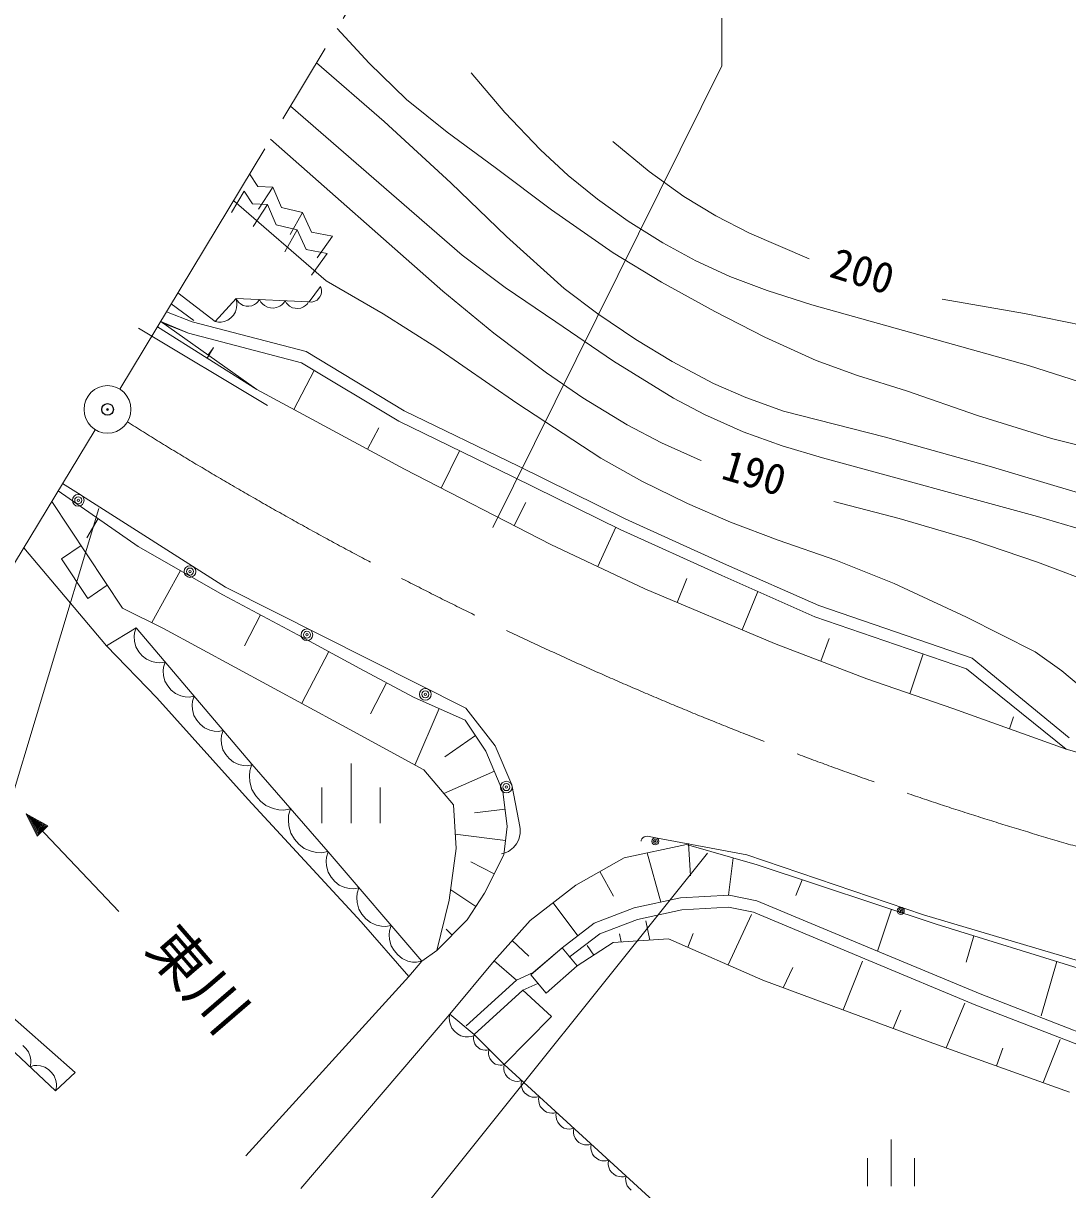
# Model space of a CAD drawing. Units: millimetres, scale not verified. Extents: x 40000 to 680000, y 20000 to 380000.
# Drawn here: x 149068 to 193700, y 267759 to 317630 of the extents above; entities that cross this region are included whole.
import ezdxf
from ezdxf.enums import TextEntityAlignment as Align

# ---------------------------------------------------------------- set-up
doc = ezdxf.new("R2010")
doc.units = ezdxf.units.MM
doc.header["$LTSCALE"] = 1000
doc.header["$PDMODE"] = 32
doc.header["$PDSIZE"] = 500
doc.linetypes.add('CHAIN', pattern=[18.5, 12, -1.5, 3.5, -1.5])
for name, color, linetype, lineweight in [('M-BGD', 7, 'Continuous', 13), ('M-BMK', 2, 'CHAIN', 13), ('M-BMK-SRVR', 3, 'Continuous', 13), ('M-STR-HTXT', 7, 'Continuous', 13), ('M-STR-STR1', 1, 'Continuous', 13), ('M-STR-STRC', 7, 'Continuous', 13)]:
    doc.layers.add(name, color=color, linetype=linetype, lineweight=lineweight)
doc.layers.add('M-OTRS', color=6, linetype='Continuous')
doc.styles.add('ＭＳ ゴシック', font='')
doc.styles.get('ＭＳ ゴシック').set_extended_font_data('MS Gothic')

msp = doc.modelspace()

# ---------------------------------------------------------------- linework, layer by layer
at = {"layer": 'M-BGD'}
for p, q in [((158736, 311193), (159096, 310653)), ((158502, 310452), (157961, 309535)), ((158502, 310452), (158863, 309912)), ((159096, 310653), (159737, 310622)), ((159737, 310622), (159116, 309684)), ((159737, 310622), (160102, 309761)), ((158060, 310046), (162008, 306621)), ((158863, 309912), (159503, 309881)), ((159503, 309881), (158883, 308944)), ((159503, 309881), (159869, 309020)), ((160102, 309761), (160999, 309542)), ((160999, 309542), (160478, 308604)), ((160999, 309542), (161389, 308706)), ((159869, 309020), (160765, 308801)), ((160765, 308801), (160244, 307863)), ((160765, 308801), (161155, 307965)), ((161389, 308706), (162280, 308522)), ((162280, 308522), (161619, 307605)), ((161155, 307965), (162047, 307782)), ((162047, 307782), (161386, 306864)), ((161286, 305723), (161766, 306375)), ((161801, 306286), (161765, 306374)), ((161810, 306218), (161801, 306286)), ((161810, 306136), (161810, 306218)), ((155674, 306113), (157261, 304887)), ((155674, 306112), (157260, 304886)), ((157261, 304887), (158162, 305865)), ((158191, 305704), (158150, 305852)), ((158162, 305865), (161286, 305723)), ((158162, 305865), (158217, 305761)), ((158217, 305761), (158274, 305697)), ((159033, 305662), (159096, 305721)), ((159096, 305721), (159160, 305820)), ((159160, 305820), (159221, 305705)), ((160188, 305661), (160259, 305769)), ((160259, 305769), (160315, 305665)), ((161194, 305625), (161258, 305724)), ((161286, 305723), (161378, 305713)), ((161378, 305713), (161446, 305723)), ((161446, 305723), (161522, 305745)), ((161522, 305745), (161618, 305794)), ((161618, 305794), (161689, 305863)), ((161689, 305863), (161746, 305941)), ((161746, 305941), (161791, 306029)), ((161791, 306029), (161810, 306136)), ((155183, 305298), (156276, 304873)), ((155389, 305631), (156359, 304926)), ((158043, 305156), (158131, 305290)), ((158131, 305290), (158180, 305460)), ((158180, 305460), (158195, 305591)), ((158195, 305591), (158191, 305704)), ((158274, 305697), (158352, 305632)), ((158352, 305632), (158469, 305566)), ((158469, 305566), (158588, 305540)), ((158588, 305540), (158708, 305535)), ((158708, 305535), (158828, 305550)), ((158828, 305550), (158951, 305605)), ((158951, 305605), (159033, 305662)), ((159221, 305705), (159284, 305635)), ((159284, 305635), (159369, 305564)), ((159369, 305564), (159498, 305490)), ((159498, 305490), (159629, 305462)), ((159629, 305462), (159761, 305456)), ((159761, 305456), (159894, 305472)), ((159894, 305472), (160029, 305533)), ((160029, 305533), (160119, 305597)), ((160119, 305597), (160188, 305661)), ((160315, 305665), (160372, 305601)), ((160372, 305601), (160449, 305537)), ((160449, 305537), (160566, 305470)), ((160566, 305470), (160685, 305444)), ((160685, 305444), (160805, 305439)), ((160805, 305439), (160926, 305454)), ((160926, 305454), (161048, 305509)), ((161048, 305509), (161131, 305567)), ((161131, 305567), (161194, 305625)), ((154939, 304883), (156124, 304387)), ((159051, 301976), (154939, 304883)), ((155005, 304823), (156124, 304388)), ((155005, 304823), (156124, 304388)), ((156276, 304873), (161150, 303594)), ((157261, 304887), (157409, 304854)), ((157409, 304854), (157519, 304858)), ((157519, 304858), (157647, 304881)), ((157647, 304881), (157811, 304942)), ((157811, 304942), (157936, 305040)), ((157936, 305040), (158043, 305156)), ((159507, 301293), (153989, 304600)), ((159051, 301977), (154795, 304655)), ((156124, 304388), (160957, 303119)), ((156124, 304388), (160957, 303119)), ((156923, 303316), (157194, 303762)), ((156961, 303453), (157194, 303761)), ((161150, 303594), (165350, 301066)), ((160627, 301123), (161499, 302792)), ((160957, 303119), (165114, 300616)), ((160957, 303119), (165114, 300616)), ((165354, 298563), (159051, 301977)), ((165350, 301066), (170224, 298694)), ((163778, 299416), (164257, 300331)), ((165114, 300616), (170006, 298236)), ((165114, 300616), (170006, 298236)), ((166919, 297759), (167710, 299353)), ((171614, 295347), (165354, 298563)), ((170006, 298236), (174580, 295986)), ((170006, 298236), (174580, 295986)), ((170224, 298694), (174791, 296447)), ((151541, 297449), (150748, 297954)), ((150560, 297645), (153975, 295260)), ((151548, 297445), (157708, 293520)), ((153302, 292619), (150283, 297187)), ((170049, 296151), (170543, 297146)), ((152265, 296454), (151788, 295627)), ((174791, 296447), (179113, 294481)), ((173621, 294399), (174387, 296081)), ((174580, 295986), (178914, 294014)), ((174580, 295986), (178914, 294014)), ((151533, 295296), (150703, 294728)), ((153975, 295260), (157593, 293194)), ((175627, 293451), (171614, 295347)), ((152622, 291007), (149086, 295208)), ((150703, 294728), (151819, 293040)), ((179113, 294481), (183068, 292733)), ((155784, 294227), (154559, 292004)), ((177014, 292867), (177428, 293886)), ((178914, 294014), (182888, 292258)), ((178914, 294014), (182888, 292258)), ((151819, 293040), (152648, 293608)), ((157708, 293520), (167973, 288350)), ((181172, 291114), (175627, 293451)), ((179786, 291698), (180452, 293335)), ((157593, 293194), (160800, 291487)), ((155063, 291756), (153303, 292619)), ((159197, 292340), (158515, 291014)), ((182888, 292258), (189383, 290030)), ((182888, 292258), (189383, 290030)), ((183068, 292733), (189617, 290487)), ((153887, 291786), (152622, 291008)), ((152622, 291008), (153887, 291786)), ((153887, 291786), (153817, 291572)), ((153887, 291786), (158829, 285946)), ((162683, 287623), (155063, 291756)), ((153817, 291572), (153805, 291409)), ((153805, 291409), (153818, 291216)), ((160800, 291487), (163447, 290049)), ((183147, 290355), (183505, 291321)), ((154769, 288791), (152622, 291008)), ((153818, 291216), (153881, 290964)), ((153881, 290964), (154001, 290763)), ((154001, 290763), (154149, 290587)), ((162124, 290768), (160964, 288555)), ((185123, 289597), (181172, 291114)), ((154149, 290587), (154327, 290437)), ((154327, 290437), (154562, 290337)), ((154562, 290337), (154748, 290295)), ((154748, 290295), (154908, 290283)), ((154908, 290283), (155127, 290321)), ((155127, 290321), (155057, 290107)), ((186954, 288965), (187521, 290669)), ((189617, 290487), (193768, 287084)), ((155057, 290107), (155045, 289943)), ((155045, 289943), (155058, 289750)), ((155058, 289750), (155120, 289499)), ((163447, 290049), (165742, 288821)), ((189383, 290030), (193631, 286594)), ((155120, 289499), (155240, 289298)), ((155240, 289298), (155389, 289122)), ((164595, 289435), (163904, 288098)), ((188785, 288334), (185123, 289597)), ((158682, 284449), (154769, 288791)), ((155389, 289122), (155567, 288971)), ((155567, 288971), (155802, 288871)), ((155802, 288871), (155987, 288830)), ((155987, 288830), (156148, 288818)), ((156148, 288818), (156366, 288856)), ((156366, 288856), (156297, 288642)), ((165742, 288821), (167948, 287833)), ((156297, 288642), (156285, 288478)), ((156285, 288478), (156298, 288285)), ((156298, 288285), (156360, 288034)), ((166845, 288327), (165803, 285915)), ((167973, 288350), (169229, 286738)), ((193631, 286594), (188785, 288334)), ((156360, 288034), (156480, 287833)), ((156480, 287833), (156629, 287657)), ((167948, 287833), (168831, 286515)), ((191208, 287464), (191385, 287975)), ((156629, 287657), (156807, 287506)), ((156807, 287506), (157042, 287406)), ((157042, 287406), (157227, 287365)), ((157227, 287365), (157388, 287353)), ((157388, 287353), (157606, 287391)), ((157606, 287391), (157537, 287177)), ((166183, 285707), (162683, 287623)), ((157537, 287177), (157525, 287013)), ((157525, 287013), (157538, 286820)), ((157538, 286820), (157600, 286569)), ((168390, 287174), (167086, 286270)), ((157600, 286569), (157720, 286368)), ((157720, 286368), (157869, 286192)), ((168831, 286515), (169566, 284778)), ((169229, 286738), (169939, 285070)), ((196987, 285624), (193631, 286594)), ((157869, 286192), (158046, 286041)), ((158046, 286041), (158282, 285941)), ((158282, 285941), (158467, 285900)), ((158467, 285900), (158628, 285888)), ((158628, 285888), (158846, 285926)), ((158829, 285946), (158742, 285663)), ((158829, 285946), (162094, 282203)), ((163075, 285976), (163075, 283432)), ((158742, 285663), (158729, 285448)), ((158729, 285448), (158750, 285194)), ((167448, 284209), (166183, 285707)), ((169199, 285647), (167036, 284698)), ((158750, 285194), (158837, 284864)), ((158837, 284864), (158998, 284602)), ((161825, 284959), (161825, 283432)), ((164324, 284959), (164324, 283432)), ((169566, 284778), (169743, 283281)), ((169939, 285070), (170245, 283516)), ((163506, 279208), (158682, 284449)), ((158998, 284602), (159198, 284374)), ((159198, 284374), (159434, 284179)), ((159434, 284179), (159745, 284052)), ((159745, 284052), (159990, 284002)), ((159990, 284002), (160202, 283989)), ((160202, 283989), (160488, 284044)), ((160405, 283772), (160393, 283565)), ((160488, 284044), (160405, 283772)), ((167566, 282352), (167448, 284209)), ((169655, 284030), (168348, 283870)), ((160393, 283565), (160412, 283321)), ((160412, 283321), (160496, 283005)), ((169743, 283281), (169596, 282083)), ((170245, 283516), (170307, 283197)), ((160496, 283005), (160651, 282753)), ((169669, 282682), (167528, 282954)), ((170307, 282989), (170237, 282726)), ((170307, 283197), (170307, 282989)), ((175505, 282758), (175544, 282802)), ((175544, 282802), (175602, 282842)), ((175602, 282842), (175657, 282862)), ((175657, 282862), (175729, 282869)), ((175729, 282869), (175808, 282855)), ((175808, 282855), (176103, 282800)), ((176103, 282800), (179990, 282076)), ((160651, 282753), (160842, 282534)), ((160842, 282534), (161069, 282347)), ((161069, 282347), (161368, 282226)), ((167272, 280136), (167566, 282352)), ((170017, 282391), (169805, 282223)), ((170150, 282542), (170017, 282391)), ((170237, 282726), (170150, 282542)), ((174740, 281950), (177415, 282520)), ((175467, 282664), (175474, 282703)), ((175474, 282703), (175505, 282758)), ((177415, 282520), (180434, 281643)), ((177501, 282560), (177586, 281179)), ((141003, 281860), (151285, 272763)), ((161368, 282226), (161603, 282177)), ((161603, 282177), (161807, 282164)), ((161807, 282164), (162082, 282217)), ((162022, 281977), (162011, 281805)), ((162011, 281805), (162025, 281602)), ((162094, 282203), (162022, 281977)), ((162094, 282203), (166095, 277531)), ((169184, 281259), (168194, 281772)), ((169596, 282083), (168772, 280436)), ((169617, 282143), (169499, 282119)), ((169805, 282223), (169617, 282143)), ((172682, 280783), (174740, 281950)), ((175723, 282159), (176311, 280051)), ((179403, 281942), (179205, 280346)), ((179990, 282076), (187537, 279508)), ((162025, 281602), (162093, 281337)), ((162093, 281337), (162220, 281126)), ((173711, 281366), (174287, 280314)), ((180434, 281643), (188083, 279115)), ((150449, 271988), (140607, 281207)), ((162220, 281126), (162378, 280942)), ((162378, 280942), (162566, 280785)), ((162566, 280785), (162814, 280681)), ((170729, 279271), (172682, 280783)), ((182352, 281009), (182088, 280337)), ((162814, 280681), (163009, 280638)), ((163009, 280638), (163179, 280627)), ((163179, 280627), (163408, 280668)), ((163333, 280431), (163321, 280250)), ((163408, 280668), (163333, 280431)), ((168404, 279867), (167331, 280585)), ((168772, 280436), (168037, 279298)), ((177149, 280232), (179239, 280348)), ((179239, 280348), (177149, 280232)), ((179239, 280348), (180418, 280115)), ((180418, 280115), (179239, 280348)), ((163321, 280250), (163336, 280037)), ((163336, 280037), (163407, 279759)), ((166742, 277980), (167272, 280136)), ((171705, 280027), (172761, 278614)), ((173462, 279148), (175172, 279806)), ((175172, 279806), (173462, 279148)), ((175172, 279806), (177149, 280232)), ((177149, 280232), (175172, 279806)), ((177214, 279726), (179205, 279836)), ((179205, 279836), (180273, 279626)), ((180418, 280115), (185397, 278026)), ((185397, 278026), (180418, 280115)), ((163407, 279759), (163540, 279538)), ((163540, 279538), (163706, 279345)), ((163706, 279345), (163903, 279179)), ((168037, 279298), (166742, 277980)), ((173704, 278697), (175313, 279316)), ((175313, 279316), (177214, 279726)), ((179191, 277367), (180191, 279521)), ((180273, 279626), (185208, 277555)), ((186172, 279747), (185568, 277955)), ((187537, 279508), (197102, 276665)), ((165536, 276872), (163506, 279208)), ((163903, 279179), (164164, 279070)), ((164164, 279070), (164369, 279026)), ((164369, 279026), (164547, 279013)), ((164547, 279013), (164788, 279057)), ((164716, 278831), (164704, 278659)), ((164788, 279057), (164716, 278831)), ((167389, 278639), (167136, 278897)), ((169192, 277548), (170729, 279271)), ((172089, 278102), (173462, 279148)), ((173462, 279148), (172089, 278102)), ((175848, 278433), (175675, 279252)), ((188083, 279115), (194330, 277177)), ((164704, 278659), (164719, 278456)), ((164719, 278456), (164786, 278192)), ((169960, 278410), (170678, 277746)), ((172388, 277695), (173704, 278697)), ((174270, 278325), (172739, 277329)), ((176645, 278488), (174270, 278325)), ((174620, 278349), (174541, 278695)), ((180675, 276714), (176645, 278488)), ((177468, 278126), (177693, 278714)), ((189696, 278615), (189358, 277482)), ((164786, 278192), (164914, 277981)), ((164914, 277981), (165072, 277797)), ((165072, 277797), (165259, 277639)), ((166095, 277531), (166742, 277980)), ((172089, 278102), (170758, 276941)), ((172089, 278102), (170855, 277044)), ((172739, 277329), (172089, 278102)), ((173453, 277793), (173158, 278196)), ((185397, 278026), (189958, 276130)), ((189958, 276130), (185397, 278026)), ((165259, 277639), (165507, 277535)), ((165507, 277535), (165703, 277493)), ((166095, 277531), (165536, 276872)), ((165536, 276872), (166095, 277531)), ((165703, 277493), (165872, 277481)), ((165872, 277481), (166102, 277523)), ((167290, 275267), (169192, 277548)), ((170145, 276716), (169192, 277548)), ((171409, 276168), (172739, 277329)), ((184100, 275446), (184937, 277523)), ((185208, 277555), (189781, 275654)), ((193235, 277517), (192566, 275192)), ((170855, 277044), (170145, 276716)), ((170855, 277044), (170145, 276716)), ((170758, 276941), (171409, 276168)), ((181542, 276393), (181959, 277254)), ((170145, 276716), (167998, 274768)), ((170421, 276284), (168330, 274388)), ((170421, 276284), (168330, 274388)), ((171062, 276581), (170421, 276284)), ((171637, 275162), (170421, 276284)), ((187784, 274082), (180675, 276714)), ((189958, 276130), (201258, 271719)), ((186235, 274655), (186571, 275428)), ((188512, 273821), (189299, 275736)), ((189781, 275654), (201106, 271240)), ((167290, 275267), (167265, 275103)), ((167265, 275103), (167276, 274982)), ((167276, 274982), (167309, 274844)), ((167290, 275267), (168330, 274388)), ((167309, 274844), (167384, 274669)), ((169622, 273111), (171637, 275162)), ((167384, 274669), (167496, 274538)), ((167496, 274538), (167625, 274428)), ((167625, 274428), (167772, 274341)), ((167772, 274341), (167955, 274298)), ((167955, 274298), (168095, 274291)), ((168095, 274291), (168213, 274302)), ((168213, 274302), (168367, 274357)), ((168330, 274388), (168306, 274284)), ((168330, 274388), (169622, 273111)), ((168330, 274388), (169622, 273111)), ((149180, 273794), (149049, 273917)), ((149291, 273649), (149180, 273794)), ((168306, 274284), (168307, 274207)), ((168307, 274207), (168321, 274116)), ((168321, 274116), (168361, 274000)), ((168361, 274000), (168426, 273910)), ((168426, 273910), (168504, 273834)), ((168504, 273834), (168594, 273770)), ((193783, 271933), (187784, 274082)), ((190660, 273052), (190933, 273814)), ((192654, 272337), (193380, 274181)), ((149361, 273460), (149291, 273649)), ((149387, 273312), (149361, 273460)), ((149391, 273185), (149387, 273312)), ((168594, 273770), (168709, 273733)), ((168709, 273733), (168798, 273722)), ((168798, 273722), (168874, 273723)), ((168874, 273723), (168976, 273750)), ((168976, 273750), (168952, 273646)), ((168952, 273646), (168953, 273569)), ((168953, 273569), (168967, 273478)), ((168967, 273478), (169007, 273362)), ((169007, 273362), (169072, 273272)), ((149354, 273014), (149391, 273185)), ((149522, 273062), (149354, 273014)), ((149649, 273066), (149522, 273062)), ((149799, 273050), (149649, 273066)), ((149991, 272992), (149799, 273050)), ((150143, 272891), (149991, 272992)), ((150275, 272768), (150143, 272891)), ((169072, 273272), (169149, 273196)), ((169149, 273196), (169239, 273132)), ((169239, 273132), (169354, 273095)), ((169354, 273095), (169444, 273084)), ((169444, 273084), (169520, 273085)), ((169520, 273085), (169621, 273112)), ((169622, 273111), (169600, 272995)), ((169600, 272995), (169605, 272908)), ((169605, 272908), (169624, 272809)), ((169622, 273111), (180080, 263545)), ((169624, 272809), (169673, 272682)), ((150386, 272623), (150275, 272768)), ((150455, 272434), (150386, 272623)), ((151285, 272763), (150449, 271989)), ((150481, 272287), (150455, 272434)), ((169673, 272682), (169749, 272585)), ((169749, 272585), (169838, 272503)), ((169838, 272503), (169941, 272437)), ((169941, 272437), (170070, 272400)), ((170070, 272400), (170170, 272391)), ((170170, 272391), (170255, 272396)), ((170255, 272396), (170366, 272431)), ((170366, 272431), (170344, 272314)), ((170344, 272314), (170348, 272228)), ((150449, 271988), (150486, 272159)), ((150486, 272159), (150481, 272287)), ((170348, 272228), (170368, 272128)), ((170368, 272128), (170417, 272001)), ((170417, 272001), (170493, 271905)), ((170493, 271905), (170582, 271823)), ((170582, 271823), (170685, 271756)), ((170685, 271756), (170814, 271720)), ((170814, 271720), (170914, 271711)), ((170914, 271711), (170998, 271716)), ((170998, 271716), (171110, 271751)), ((171110, 271751), (171088, 271634)), ((171088, 271634), (171092, 271548)), ((171092, 271548), (171112, 271448)), ((171112, 271448), (171161, 271321)), ((171161, 271321), (171237, 271224)), ((171237, 271224), (171326, 271143)), ((171326, 271143), (171428, 271076)), ((171428, 271076), (171558, 271040)), ((171558, 271040), (171657, 271031)), ((171657, 271031), (171742, 271036)), ((171742, 271036), (171854, 271070)), ((171854, 271070), (171831, 270954)), ((171831, 270954), (171836, 270868)), ((171836, 270868), (171855, 270768)), ((171855, 270768), (171904, 270641)), ((171904, 270641), (171980, 270544)), ((171980, 270544), (172070, 270462)), ((172070, 270462), (172172, 270396)), ((172172, 270396), (172301, 270360)), ((172301, 270360), (172401, 270351)), ((172401, 270351), (172486, 270355)), ((172486, 270355), (172597, 270390)), ((172597, 270390), (172575, 270274)), ((172575, 270274), (172580, 270187)), ((172580, 270187), (172599, 270088)), ((172599, 270088), (172648, 269961)), ((172648, 269961), (172724, 269864)), ((172724, 269864), (172813, 269782)), ((186151, 269904), (186151, 267904)), ((172813, 269782), (172916, 269716)), ((172916, 269716), (173045, 269679)), ((173045, 269679), (173145, 269670)), ((173145, 269670), (173229, 269675)), ((173229, 269675), (173341, 269710)), ((173341, 269710), (173319, 269593)), ((173319, 269593), (173323, 269507)), ((173323, 269507), (173343, 269407)), ((173343, 269407), (173392, 269280)), ((173392, 269280), (173468, 269183)), ((173468, 269183), (173557, 269102)), ((173557, 269102), (173660, 269035)), ((173660, 269035), (173789, 268999)), ((173789, 268999), (173888, 268990)), ((173888, 268990), (173973, 268995)), ((173973, 268995), (174085, 269030)), ((174085, 269030), (174062, 268913)), ((174062, 268913), (174067, 268827)), ((174067, 268827), (174086, 268727)), ((185151, 269104), (185151, 267904)), ((187151, 269104), (187151, 267904)), ((174086, 268727), (174135, 268600)), ((174135, 268600), (174211, 268503)), ((174211, 268503), (174301, 268422)), ((174301, 268422), (174403, 268355)), ((174403, 268355), (174533, 268319)), ((174533, 268319), (174632, 268310)), ((174632, 268310), (174717, 268315)), ((174717, 268315), (174828, 268349)), ((174828, 268349), (174806, 268233)), ((174806, 268233), (174811, 268147)), ((174811, 268147), (174830, 268047)), ((174830, 268047), (174879, 267920)), ((174879, 267920), (174955, 267823)), ((174955, 267823), (175044, 267741))]:
    msp.add_line(p, q, dxfattribs=at)
for points in [[(162479, 317404), (163854, 315919), (165443, 314376), (167184, 312978), (169233, 311471), (171647, 309657), (174280, 307822), (176340, 306569), (178627, 305305), (180758, 304215), (182948, 303215), (184711, 302568), (186814, 301913), (189852, 300856), (193003, 299877), (194949, 299400), (197055, 298769), (206065, 295217), (210285, 293430), (214431, 291789), (217088, 290778), (220110, 289760)], [(161594, 315935), (164486, 313427), (167338, 310816), (169721, 308510), (172177, 306295), (173622, 305204), (175245, 304113), (176792, 303172), (178567, 302234), (179940, 301625), (181562, 301042), (185914, 299931), (190347, 298688), (193927, 297623), (197532, 296660), (199657, 296083), (201599, 295441), (203461, 294696), (205129, 293923), (208903, 291953), (212873, 290014), (214368, 289421), (216080, 288862), (218601, 288199)], [(168205, 315510), (169651, 313820), (171164, 312214), (172352, 311122), (173608, 310107), (174922, 309169), (176398, 308247), (177812, 307480), (179268, 306806), (180854, 306199), (182762, 305590), (192022, 302993), (196382, 301605), (200669, 300128), (209777, 296779), (211871, 296094), (214071, 295490), (216223, 295018), (218223, 294679)], [(160482, 314090), (167816, 307717), (169659, 306337), (171819, 304860), (174292, 303191), (176853, 301603), (178176, 300902), (179825, 300164), (181497, 299565), (183226, 299055), (192406, 296536), (194327, 295967), (196199, 295297), (198215, 294409), (200192, 293421), (208767, 288949), (213476, 286337)], [(159630, 312677), (166989, 306172), (169172, 304387), (171421, 302688), (172982, 301615), (174869, 300461), (176348, 299687), (177998, 298952), (178041, 298935)], [(174260, 312571), (175818, 311291), (177293, 310226), (178669, 309398), (180101, 308662), (182658, 307555)], [(162009, 306622), (164440, 305209), (166696, 303776), (170156, 301387), (173750, 299037), (175505, 298060), (177449, 297101), (179286, 296298), (181327, 295532), (183785, 294670), (186279, 293683), (189371, 292241), (192304, 290756), (193446, 289939), (194691, 288904), (195170, 288487)], [(188339, 305834), (191851, 305228), (195222, 304543), (197729, 303848), (200404, 302993), (209706, 300041), (213693, 298839), (217940, 297674), (220157, 297161), (222715, 296689), (224898, 296399), (226961, 296236), (228762, 296191), (230562, 296253), (232551, 296449), (234728, 296778), (238115, 297431), (241828, 298257), (244719, 299005), (247791, 299913), (249314, 300386)], [(183712, 297177), (186493, 296464), (189568, 295560), (192414, 294595), (195133, 293563), (198096, 292331), (200916, 291029), (201616, 290541), (202372, 289877), (202986, 289275)]]:
    msp.add_lwpolyline(points, dxfattribs=at)
for centre, radius in [((151413, 297234), 250), ((151413, 297234), 150), ((151413, 297234), 50), ((156190, 294190), 250), ((156190, 294190), 150), ((156190, 294190), 50), ((161188, 291487), 250), ((161188, 291487), 150), ((161188, 291487), 50), ((166247, 288939), 250), ((166247, 288939), 150), ((166247, 288939), 50), ((169709, 284972), 250), ((169709, 284972), 150), ((169709, 284972), 50), ((176075, 282652), 150), ((176075, 282652), 90), ((176075, 282652), 30), ((186567, 279679), 150), ((186567, 279679), 90), ((186567, 279679), 30)]:
    msp.add_circle(centre, radius, dxfattribs=at)
at = {"layer": 'M-BMK'}
for p, q in [((153189, 301989), (167852, 326320)), ((152141, 300255), (139945, 280113))]:
    msp.add_line(p, q, dxfattribs=at)
msp.add_ellipse((237531, 439166), major_axis=(0, -162852), ratio=0.982264, start_param=5.73021, end_param=6.051707, dxfattribs=at)
at = {"layer": 'M-BMK-SRVR'}
for major_axis in [(0, -1018), (0, -40.7)]:
    msp.add_ellipse((152666, 301122), major_axis=major_axis, ratio=0.982264, dxfattribs=at)
at = {"layer": 'M-OTRS'}
msp.add_point((152666, 301122), dxfattribs=at)
at = {"layer": 'M-STR-HTXT'}
for p, q in [((153148, 279651), (149194, 283830)), ((149194, 283830), (149657, 282871)), ((150118, 283323), (149194, 283830)), ((149278, 283742), (149673, 282943)), ((150047, 283310), (149278, 283742)), ((149361, 283654), (149688, 283015)), ((149976, 283297), (149361, 283654)), ((149444, 283567), (149704, 283086)), ((149905, 283284), (149444, 283567)), ((149527, 283479), (149719, 283158)), ((149835, 283271), (149527, 283479)), ((149638, 283361), (149735, 283230)), ((149764, 283258), (149638, 283361)), ((149657, 282871), (150118, 283323)), ((149673, 282943), (150047, 283310)), ((149688, 283015), (149976, 283297)), ((149704, 283086), (149905, 283284)), ((149719, 283158), (149835, 283271)), ((149735, 283230), (149764, 283258))]:
    msp.add_line(p, q, dxfattribs=at)
at = {"layer": 'M-STR-STR1'}
for p, q in [((158583, 269203), (165536, 276872)), ((160934, 267815), (167290, 275267))]:
    msp.add_line(p, q, dxfattribs=at)
at = {"layer": 'M-STR-STRC'}
for p, q in [((178920, 317855), (178920, 315819)), ((178920, 315819), (169136, 296068)), ((145054, 272841), (152293, 296884)), ((178308, 282150), (162900, 262894))]:
    msp.add_line(p, q, dxfattribs=at)

# ---------------------------------------------------------------- texts
at = {"layer": 'M-STR-HTXT', "style": 'ＭＳ ゴシック'}
for s, height, rotation, p in [('200', 1320, 343.016, (183337, 306427)), ('190', 1320, 343.32, (178721, 297796)), ('東川', 1833, 310.792, (153815, 277687))]:
    msp.add_text(s, height=height, rotation=rotation, dxfattribs=at).set_placement(p, align=Align.BOTTOM_LEFT)

doc.saveas('drawing.dxf')
